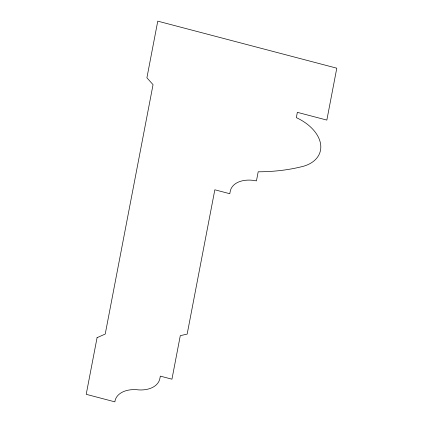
<?xml version="1.0" encoding="UTF-8"?>
<svg xmlns="http://www.w3.org/2000/svg" width="423" height="423" viewBox="0 0 423 423"><rect width="100%" height="100%" fill="white"/><g stroke="black" fill="none" stroke-linecap="round" stroke-linejoin="round"><path stroke-width="0.63" d="M97.073 337.665L86.207 394.321L114.86 401.85A26.67 17.216 17.5 0 1 138.966 389.921A26.549 17.137 17.5 0 0 159.862 378.59L160.333 376.132L171.944 379.182L180.288 335.672L187.162 334.101L214.836 189.79L229.784 193.718L230.223 191.423A25.877 16.703 17.5 0 1 256.444 180.896L258.189 171.796A162.009 104.571 17.5 0 0 300.547 166.979A40.83 26.353 17.5 0 0 320.74 145.348A40.83 26.353 17.5 0 0 296.333 117.636L297.348 112.333L326.842 120.084L336.793 68.188L157.768 21.15L146.903 77.806L153.052 84.663L105.227 334.048L97.073 337.665"/></g></svg>
